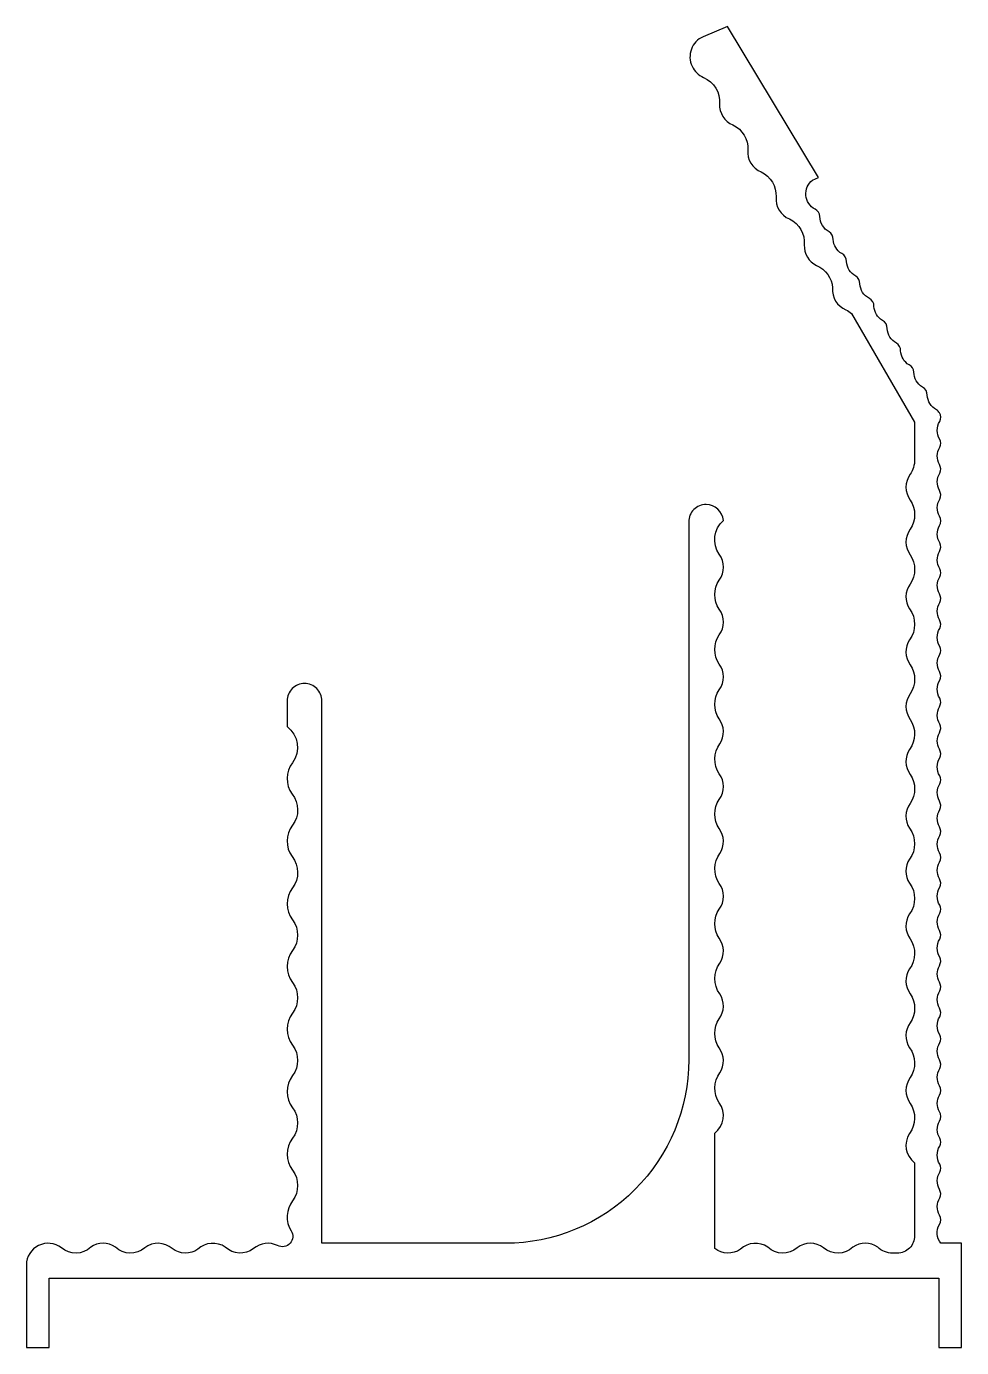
# Model space of a CAD drawing. Extents: x 22.4 to 76.2, y 127.8 to 203.8.
import ezdxf

# ---------------------------------------------------------------- set-up
doc = ezdxf.new("R2010")
doc.units = 0
doc.layers.get('0').update_dxf_attribs({"linetype": 'CONTINUOUS'})

msp = doc.modelspace()

# ---------------------------------------------------------------- linework, layer by layer
msp.add_lwpolyline([(62.298, 149.943, 0.315445), (62.262, 151.377, -0.303977), (62.262, 153.047, 0.329308), (62.262, 154.532, -0.315445), (62.298, 156.253, 0.315445), (62.262, 157.687, -0.303977), (62.262, 159.357, 0.329308), (62.262, 160.842, -0.315445), (62.298, 162.563, 0.315445), (62.262, 163.997, -0.303977), (62.262, 165.667, 0.329308), (62.262, 167.152, -0.303977), (62.262, 168.822, 0.329308), (62.262, 170.307, -0.303977), (62.262, 171.977, 0.329308), (62.262, 173.462, -0.372642), (62.503, 175.411, 0.390524), (61.506, 176.329, 0.414214), (60.506, 175.329), (60.506, 144.379, -0.414214), (49.956, 133.829), (39.406, 133.829), (39.406, 165.029, 0.414214), (38.406, 166.029, 0.414214), (37.406, 165.029), (37.406, 163.55, -0.408921), (37.723, 161.472, 0.333407), (37.69, 159.672, -0.333407), (37.723, 157.872, 0.333407), (37.69, 156.072, -0.333407), (37.723, 154.272, 0.343878), (37.723, 152.427, -0.323001), (37.723, 150.672, 0.343878), (37.723, 148.827, -0.323001), (37.723, 147.072, 0.343878), (37.723, 145.227, -0.323001), (37.723, 143.472, 0.343878), (37.723, 141.627, -0.323001), (37.723, 139.872, 0.343878), (37.723, 138.027, -0.323001), (37.723, 136.272, 0.315835), (37.636, 134.551, -0.759661), (36.858, 133.696, 0.304966), (35.474, 133.521, -0.370101), (33.849, 133.606, 0.355986), (32.274, 133.484, -0.326818), (30.798, 133.521, 0.357723), (29.213, 133.569, -0.387472), (27.529, 133.606, 0.313071), (26.103, 133.606, -0.387472), (24.419, 133.569, 0.622601), (22.406, 132.579), (22.406, 127.829), (23.706, 127.829), (23.706, 131.829), (74.906, 131.829), (74.906, 127.829), (76.206, 127.829), (76.206, 133.829), (75.006, 133.829, -0.292735), (74.927, 134.905, 0.291944), (74.927, 135.443, -0.265899), (74.95, 136.436, 0.265899), (74.927, 136.932, -0.265899), (74.95, 137.925, 0.240186), (74.95, 138.379, -0.278874), (74.95, 139.414, 0.240186), (74.95, 139.868, -0.265899), (74.927, 140.862, 0.291944), (74.927, 141.4, -0.253007), (74.927, 142.351, 0.291944), (74.927, 142.889, -0.265899), (74.95, 143.882, 0.265899), (74.927, 144.378, -0.265899), (74.95, 145.371, 0.240186), (74.95, 145.825, -0.278874), (74.95, 146.86, 0.265899), (74.927, 147.356, -0.265899), (74.95, 148.349, 0.265899), (74.927, 148.845, -0.253007), (74.927, 149.797, 0.265899), (74.95, 150.293, -0.278874), (74.95, 151.328, 0.265899), (74.927, 151.824, -0.265899), (74.95, 152.817, 0.240186), (74.95, 153.271, -0.278874), (74.95, 154.306, 0.265899), (74.927, 154.802, -0.253007), (74.927, 155.753, 0.291944), (74.927, 156.291, -0.265899), (74.95, 157.284, 0.265899), (74.927, 157.78, -0.265899), (74.95, 158.774, 0.265899), (74.927, 159.27, -0.265899), (74.95, 160.263, 0.240186), (74.95, 160.717, -0.278874), (74.95, 161.752, 0.265899), (74.927, 162.248, -0.253007), (74.927, 163.199, 0.265899), (74.95, 163.695, -0.265899), (74.927, 164.688, 0.265899), (74.95, 165.184, -0.278874), (74.95, 166.219, 0.265899), (74.927, 166.716, -0.265899), (74.95, 167.709, 0.240186), (74.95, 168.163, -0.278874), (74.95, 169.198, 0.265899), (74.927, 169.694, -0.265899), (74.95, 170.687, 0.265899), (74.927, 171.183, -0.265899), (74.95, 172.176, 0.240186), (74.95, 172.63, -0.265899), (74.927, 173.623, 0.265899), (74.95, 174.119, -0.265899), (74.927, 175.113, 0.291944), (74.927, 175.651, -0.265899), (74.95, 176.644, 0.265899), (74.927, 177.14, -0.265899), (74.95, 178.133, 0.265899), (74.927, 178.629, -0.265899), (74.95, 179.622, 0.240186), (74.95, 180.076, -0.278874), (74.95, 181.111, 0.257431), (74.935, 181.594, 0.128027), (74.765, 181.78, -0.265899), (74.233, 182.619, 0.291944), (73.956, 183.08, -0.265899), (73.465, 183.943, 0.265899), (73.189, 184.356, -0.253007), (72.699, 185.172, 0.265899), (72.464, 185.609, -0.265899), (71.932, 186.448, 0.291944), (71.655, 186.909, -0.253007), (71.165, 187.725, 0.28322), (70.902, 188.178, -0.270217), (70.356, 189.025, 0.265899), (70.121, 189.462, -0.265899), (69.589, 190.301, 0.291944), (69.312, 190.762, -0.253007), (68.822, 191.577, 0.265899), (68.587, 192.015, -0.278874), (68.054, 192.902, 0.265899), (67.778, 193.315, -0.543588), (67.628, 194.987), (67.967, 195.132), (62.741, 203.829), (61.339, 203.23, 0.427291), (60.704, 201.539, 0.191092), (61.362, 200.893, -0.328042), (62.281, 199.372, 0.315445), (63.05, 198.161, -0.303977), (63.91, 196.73, 0.329308), (64.675, 195.457, -0.303977), (65.535, 194.026, 0.329308), (66.3, 192.752, -0.315445), (67.155, 191.259, 0.301692), (67.868, 190.073, -0.284729), (68.784, 188.786, 0.3263), (69.55, 187.526, -0.065496), (69.879, 187.315), (73.505, 181.058), (73.505, 178.899, -0.148631), (73.251, 178.064, 0.329308), (73.251, 176.579, -0.303977), (73.251, 174.909, 0.329308), (73.251, 173.424, -0.303977), (73.251, 171.754, 0.315445), (73.215, 170.32, -0.326989), (73.215, 168.548, 0.315445), (73.251, 167.114, -0.303977), (73.251, 165.444, 0.329308), (73.251, 163.959, -0.315445), (73.215, 162.238, 0.315445), (73.251, 160.804, -0.303977), (73.251, 159.134, 0.315445), (73.215, 157.7, -0.326989), (73.215, 155.928, 0.301692), (73.215, 154.545, -0.326989), (73.215, 152.773, 0.315445), (73.251, 151.339, -0.315445), (73.215, 149.618, 0.315445), (73.251, 148.184, -0.303977), (73.251, 146.514, 0.315445), (73.215, 145.08, -0.315445), (73.251, 143.359, 0.329308), (73.251, 141.873, -0.315445), (73.215, 140.152, 0.397475), (73.506, 138.461), (73.506, 134.261, -0.414214), (72.506, 133.261), (72.241, 133.261, -0.192626), (71.379, 133.606, 0.313071), (69.953, 133.606, -0.387472), (68.269, 133.569, 0.340679), (66.743, 133.569, -0.387472), (65.059, 133.606, 0.355986), (63.484, 133.484, -0.327333), (62.006, 133.523), (62.006, 140.169, 0.41209), (62.262, 141.912, -0.315445), (62.298, 143.633, 0.315445), (62.262, 145.067, -0.303977), (62.262, 146.737, 0.315445), (62.298, 148.171, -0.326989)], format="xyb", close=True)

doc.saveas('drawing.dxf')
